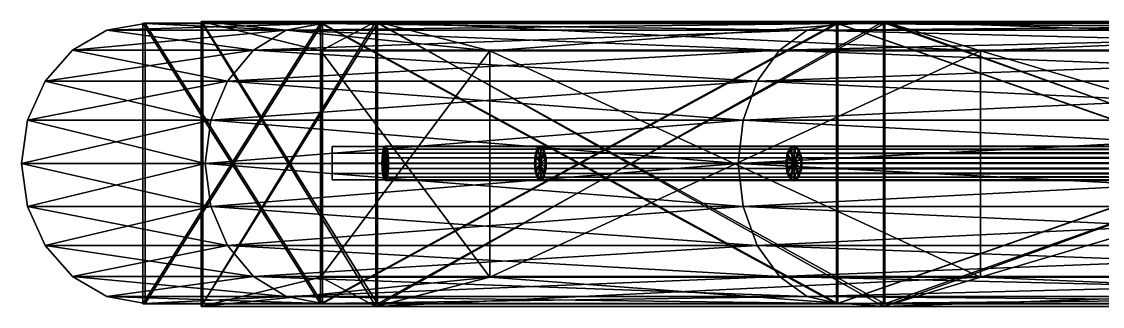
# Model space of a CAD drawing. Extents: x -75 to 123, y -11 to 30.
# Drawn here: x -74.54 to -64.45, y 10.23 to 12.89 of the extents above; entities that cross this region are included whole.
import ezdxf

# ---------------------------------------------------------------- set-up
doc = ezdxf.new("R2010")
doc.units = 0
doc.header["$MEASUREMENT"] = 0
doc.layers.get('0').update_dxf_attribs({"linetype": 'CONTINUOUS'})

msp = doc.modelspace()

# ---------------------------------------------------------------- linework, layer by layer
for points in [[(-73.389, 12.874, -43.269), (-71.731, 12.874, -53.739), (-73.745, 12.81, -43.269)], [(-72.07, 12.81, -53.849), (-73.745, 12.81, -43.269), (-71.731, 12.874, -53.739)], [(-73.745, 12.81, -43.269), (-72.07, 12.81, -32.688), (-73.389, 12.874, -43.269)], [(-73.408, 12.876, -43.269), (-71.749, 12.876, -53.744), (-71.749, 10.256, -53.744)], [(-71.749, 12.876, -53.744), (-73.408, 12.876, -43.269), (-72.849, 12.876, -43.269)], [(-71.749, 12.876, -32.793), (-73.408, 12.876, -43.269), (-73.408, 10.256, -43.269)], [(-73.408, 12.876, -43.269), (-71.749, 12.876, -32.793), (-71.218, 12.876, -32.965)], [(-71.749, 10.256, -53.744), (-73.408, 10.256, -43.269), (-73.408, 12.876, -43.269)], [(-71.218, 12.876, -32.965), (-72.849, 12.876, -43.269), (-73.408, 12.876, -43.269)], [(-73.408, 10.256, -43.269), (-71.749, 10.256, -32.793), (-71.749, 12.876, -32.793)], [(-71.731, 12.874, -53.739), (-73.389, 12.874, -43.269), (-73.389, 10.261, -43.269)], [(-73.389, 10.261, -43.269), (-71.731, 10.261, -53.739), (-71.731, 12.874, -53.739)], [(-71.731, 12.874, -32.798), (-73.389, 12.874, -43.269), (-72.07, 12.81, -32.688)], [(-73.389, 12.874, -43.269), (-71.731, 12.874, -32.798), (-71.731, 10.261, -32.798)], [(-71.731, 10.261, -32.798), (-73.389, 10.261, -43.269), (-73.389, 12.874, -43.269)], [(-71.234, 10.233, -53.577), (-72.866, 10.233, -43.269), (-71.234, 12.891, -53.577)], [(-72.866, 10.233, -43.269), (-71.234, 10.233, -32.96), (-72.866, 12.891, -43.269)], [(-72.866, 12.891, -43.269), (-71.234, 12.891, -53.577), (-72.866, 10.233, -43.269)], [(-71.234, 12.891, -32.96), (-72.866, 12.891, -43.269), (-71.234, 10.233, -32.96)], [(-71.234, 12.891, -53.577), (-72.866, 12.891, -43.269), (-70.17, 12.619, -53.231)], [(-72.866, 12.891, -43.269), (-71.234, 12.891, -32.96), (-71.747, 12.619, -43.269)], [(-71.747, 12.619, -43.269), (-70.17, 12.619, -53.231), (-72.866, 12.891, -43.269)], [(-72.849, 12.876, -43.269), (-71.218, 12.876, -53.572), (-71.749, 12.876, -53.744)], [(-72.849, 10.256, -43.269), (-71.218, 10.256, -53.572), (-71.218, 12.876, -53.572)], [(-71.218, 10.256, -32.965), (-72.849, 10.256, -43.269), (-72.849, 12.876, -43.269)], [(-71.218, 12.876, -53.572), (-72.849, 12.876, -43.269), (-72.849, 10.256, -43.269)], [(-72.849, 12.876, -43.269), (-71.218, 12.876, -32.965), (-71.218, 10.256, -32.965)], [(-71.731, 12.874, -53.739), (-66.919, 12.874, -63.184), (-72.07, 12.81, -53.849)], [(-67.207, 12.81, -63.393), (-72.07, 12.81, -53.849), (-66.919, 12.874, -63.184)], [(-72.07, 12.81, -32.688), (-67.207, 12.81, -23.144), (-71.731, 12.874, -32.798)], [(-71.749, 12.876, -53.744), (-66.934, 12.876, -63.195), (-66.934, 10.256, -63.195)], [(-66.934, 12.876, -63.195), (-71.749, 12.876, -53.744), (-71.218, 12.876, -53.572)], [(-66.934, 10.256, -63.195), (-71.749, 10.256, -53.744), (-71.749, 12.876, -53.744)], [(-66.934, 12.876, -23.342), (-71.749, 12.876, -32.793), (-71.749, 10.256, -32.793)], [(-71.749, 12.876, -32.793), (-66.934, 12.876, -23.342), (-66.482, 12.876, -23.671)], [(-66.482, 12.876, -23.671), (-71.218, 12.876, -32.965), (-71.749, 12.876, -32.793)], [(-71.749, 10.256, -32.793), (-66.934, 10.256, -23.342), (-66.934, 12.876, -23.342)], [(-70.17, 12.619, -33.306), (-71.747, 12.619, -43.269), (-71.234, 12.891, -32.96)], [(-66.919, 12.874, -63.184), (-71.731, 12.874, -53.739), (-71.731, 10.261, -53.739)], [(-71.731, 10.261, -53.739), (-66.919, 10.261, -63.184), (-66.919, 12.874, -63.184)], [(-66.919, 12.874, -23.353), (-71.731, 12.874, -32.798), (-67.207, 12.81, -23.144)], [(-71.731, 12.874, -32.798), (-66.919, 12.874, -23.353), (-66.919, 10.261, -23.353)], [(-66.919, 10.261, -23.353), (-71.731, 10.261, -32.798), (-71.731, 12.874, -32.798)], [(-66.495, 10.233, -62.876), (-71.234, 10.233, -53.577), (-66.495, 12.891, -62.876)], [(-71.234, 12.891, -53.577), (-66.495, 12.891, -62.876), (-71.234, 10.233, -53.577)], [(-71.234, 10.233, -32.96), (-66.495, 10.233, -23.661), (-71.234, 12.891, -32.96)], [(-66.495, 12.891, -23.661), (-71.234, 12.891, -32.96), (-66.495, 10.233, -23.661)], [(-66.495, 12.891, -62.876), (-71.234, 12.891, -53.577), (-65.59, 12.619, -62.219)], [(-70.17, 12.619, -53.231), (-65.59, 12.619, -62.219), (-71.234, 12.891, -53.577)], [(-71.234, 12.891, -32.96), (-66.495, 12.891, -23.661), (-70.17, 12.619, -33.306)], [(-71.218, 12.876, -53.572), (-66.482, 12.876, -62.866), (-66.934, 12.876, -63.195)], [(-71.218, 10.256, -53.572), (-66.482, 10.256, -62.866), (-66.482, 12.876, -62.866)], [(-66.482, 12.876, -62.866), (-71.218, 12.876, -53.572), (-71.218, 10.256, -53.572)], [(-66.482, 10.256, -23.671), (-71.218, 10.256, -32.965), (-71.218, 12.876, -32.965)], [(-71.218, 12.876, -32.965), (-66.482, 12.876, -23.671), (-66.482, 10.256, -23.671)], [(-65.59, 12.619, -24.318), (-70.17, 12.619, -33.306), (-66.495, 12.891, -23.661)], [(-66.919, 12.874, -63.184), (-59.423, 12.874, -70.68), (-67.207, 12.81, -63.393)], [(-59.632, 12.81, -70.968), (-67.207, 12.81, -63.393), (-59.423, 12.874, -70.68)], [(-67.207, 12.81, -23.144), (-59.632, 12.81, -15.569), (-66.919, 12.874, -23.353)], [(-66.934, 12.876, -63.195), (-59.434, 12.876, -70.695), (-59.434, 10.256, -70.695)], [(-59.434, 12.876, -70.695), (-66.934, 12.876, -63.195), (-66.482, 12.876, -62.866)], [(-59.434, 10.256, -70.695), (-66.934, 10.256, -63.195), (-66.934, 12.876, -63.195)], [(-59.434, 12.876, -15.842), (-66.934, 12.876, -23.342), (-66.934, 10.256, -23.342)], [(-66.934, 12.876, -23.342), (-59.434, 12.876, -15.842), (-59.105, 12.876, -16.294)], [(-59.105, 12.876, -16.294), (-66.482, 12.876, -23.671), (-66.934, 12.876, -23.342)], [(-66.934, 10.256, -23.342), (-59.434, 10.256, -15.842), (-59.434, 12.876, -15.842)], [(-59.423, 12.874, -70.68), (-66.919, 12.874, -63.184), (-66.919, 10.261, -63.184)], [(-66.919, 10.261, -63.184), (-59.423, 10.261, -70.68), (-59.423, 12.874, -70.68)], [(-59.423, 12.874, -15.857), (-66.919, 12.874, -23.353), (-59.632, 12.81, -15.569)], [(-66.919, 12.874, -23.353), (-59.423, 12.874, -15.857), (-59.423, 10.261, -15.857)], [(-59.423, 10.261, -15.857), (-66.919, 10.261, -23.353), (-66.919, 12.874, -23.353)], [(-59.115, 10.233, -70.256), (-66.495, 10.233, -62.876), (-59.115, 12.891, -70.256)], [(-66.495, 12.891, -62.876), (-59.115, 12.891, -70.256), (-66.495, 10.233, -62.876)], [(-66.495, 10.233, -23.661), (-59.115, 10.233, -16.281), (-66.495, 12.891, -23.661)], [(-59.115, 12.891, -16.281), (-66.495, 12.891, -23.661), (-59.115, 10.233, -16.281)], [(-59.115, 12.891, -70.256), (-66.495, 12.891, -62.876), (-58.458, 12.619, -69.351)], [(-65.59, 12.619, -62.219), (-58.458, 12.619, -69.351), (-66.495, 12.891, -62.876)], [(-66.495, 12.891, -23.661), (-59.115, 12.891, -16.281), (-65.59, 12.619, -24.318)], [(-66.482, 12.876, -62.866), (-59.105, 12.876, -70.243), (-59.434, 12.876, -70.695)], [(-66.482, 10.256, -62.866), (-59.105, 10.256, -70.243), (-59.105, 12.876, -70.243)], [(-59.105, 12.876, -70.243), (-66.482, 12.876, -62.866), (-66.482, 10.256, -62.866)], [(-59.105, 10.256, -16.294), (-66.482, 10.256, -23.671), (-66.482, 12.876, -23.671)], [(-66.482, 12.876, -23.671), (-59.105, 12.876, -16.294), (-59.105, 10.256, -16.294)], [(-58.458, 12.619, -17.186), (-65.59, 12.619, -24.318), (-59.115, 12.891, -16.281)], [(-73.745, 12.81, -43.269), (-72.07, 12.81, -53.849), (-74.066, 12.624, -43.269)], [(-72.375, 12.624, -53.948), (-74.066, 12.624, -43.269), (-72.07, 12.81, -53.849)], [(-74.066, 12.624, -43.269), (-72.375, 12.624, -32.589), (-73.745, 12.81, -43.269)], [(-72.07, 12.81, -32.688), (-73.745, 12.81, -43.269), (-72.375, 12.624, -32.589)], [(-72.07, 12.81, -53.849), (-67.207, 12.81, -63.393), (-72.375, 12.624, -53.948)], [(-67.466, 12.624, -63.582), (-72.375, 12.624, -53.948), (-67.207, 12.81, -63.393)], [(-72.375, 12.624, -32.589), (-67.466, 12.624, -22.955), (-72.07, 12.81, -32.688)], [(-67.207, 12.81, -23.144), (-72.07, 12.81, -32.688), (-67.466, 12.624, -22.955)], [(-67.207, 12.81, -63.393), (-59.632, 12.81, -70.968), (-67.466, 12.624, -63.582)], [(-59.821, 12.624, -71.227), (-67.466, 12.624, -63.582), (-59.632, 12.81, -70.968)], [(-67.466, 12.624, -22.955), (-59.821, 12.624, -15.31), (-67.207, 12.81, -23.144)], [(-59.632, 12.81, -15.569), (-67.207, 12.81, -23.144), (-59.821, 12.624, -15.31)], [(-74.066, 12.624, -43.269), (-72.375, 12.624, -53.948), (-74.321, 12.335, -43.269)], [(-72.618, 12.335, -54.027), (-74.321, 12.335, -43.269), (-72.375, 12.624, -53.948)], [(-74.321, 12.335, -43.269), (-72.618, 12.335, -32.51), (-74.066, 12.624, -43.269)], [(-72.375, 12.624, -32.589), (-74.066, 12.624, -43.269), (-72.618, 12.335, -32.51)], [(-72.375, 12.624, -53.948), (-67.466, 12.624, -63.582), (-72.618, 12.335, -54.027)], [(-67.673, 12.335, -63.732), (-72.618, 12.335, -54.027), (-67.466, 12.624, -63.582)], [(-72.618, 12.335, -32.51), (-67.673, 12.335, -22.805), (-72.375, 12.624, -32.589)], [(-67.466, 12.624, -22.955), (-72.375, 12.624, -32.589), (-67.673, 12.335, -22.805)], [(-70.17, 12.619, -53.231), (-71.747, 12.619, -43.269), (-70.17, 10.505, -53.231)], [(-71.747, 12.619, -43.269), (-70.17, 12.619, -33.306), (-71.747, 10.505, -43.269)], [(-71.747, 10.505, -43.269), (-70.17, 10.505, -53.231), (-71.747, 12.619, -43.269)], [(-70.17, 10.505, -33.306), (-71.747, 10.505, -43.269), (-70.17, 12.619, -33.306)], [(-65.59, 12.619, -62.219), (-70.17, 12.619, -53.231), (-65.59, 10.505, -62.219)], [(-70.17, 10.505, -53.231), (-65.59, 10.505, -62.219), (-70.17, 12.619, -53.231)], [(-70.17, 12.619, -33.306), (-65.59, 12.619, -24.318), (-70.17, 10.505, -33.306)], [(-65.59, 10.505, -24.318), (-70.17, 10.505, -33.306), (-65.59, 12.619, -24.318)], [(-67.466, 12.624, -63.582), (-59.821, 12.624, -71.227), (-67.673, 12.335, -63.732)], [(-59.971, 12.335, -71.434), (-67.673, 12.335, -63.732), (-59.821, 12.624, -71.227)], [(-67.673, 12.335, -22.805), (-59.971, 12.335, -15.103), (-67.466, 12.624, -22.955)], [(-59.821, 12.624, -15.31), (-67.466, 12.624, -22.955), (-59.971, 12.335, -15.103)], [(-58.458, 12.619, -69.351), (-65.59, 12.619, -62.219), (-58.458, 10.505, -69.351)], [(-65.59, 10.505, -62.219), (-58.458, 10.505, -69.351), (-65.59, 12.619, -62.219)], [(-65.59, 12.619, -24.318), (-58.458, 12.619, -17.186), (-65.59, 10.505, -24.318)], [(-58.458, 10.505, -17.186), (-65.59, 10.505, -24.318), (-58.458, 12.619, -17.186)], [(-74.321, 12.335, -43.269), (-72.618, 12.335, -54.027), (-74.485, 11.97, -43.269)], [(-72.774, 11.97, -54.077), (-74.485, 11.97, -43.269), (-72.618, 12.335, -54.027)], [(-74.485, 11.97, -43.269), (-72.774, 11.97, -32.46), (-74.321, 12.335, -43.269)], [(-72.618, 12.335, -32.51), (-74.321, 12.335, -43.269), (-72.774, 11.97, -32.46)], [(-72.618, 12.335, -54.027), (-67.673, 12.335, -63.732), (-72.774, 11.97, -54.077)], [(-67.805, 11.97, -63.828), (-72.774, 11.97, -54.077), (-67.673, 12.335, -63.732)], [(-72.774, 11.97, -32.46), (-67.805, 11.97, -22.709), (-72.618, 12.335, -32.51)], [(-67.673, 12.335, -22.805), (-72.618, 12.335, -32.51), (-67.805, 11.97, -22.709)], [(-67.673, 12.335, -63.732), (-59.971, 12.335, -71.434), (-67.805, 11.97, -63.828)], [(-60.067, 11.97, -71.566), (-67.805, 11.97, -63.828), (-59.971, 12.335, -71.434)], [(-67.805, 11.97, -22.709), (-60.067, 11.97, -14.971), (-67.673, 12.335, -22.805)], [(-59.971, 12.335, -15.103), (-67.673, 12.335, -22.805), (-60.067, 11.97, -14.971)], [(-74.485, 11.97, -43.269), (-72.774, 11.97, -54.077), (-74.541, 11.568, -43.269)], [(-72.827, 11.568, -54.095), (-74.541, 11.568, -43.269), (-72.774, 11.97, -54.077)], [(-74.541, 11.568, -43.269), (-72.827, 11.568, -32.442), (-74.485, 11.97, -43.269)], [(-72.774, 11.97, -32.46), (-74.485, 11.97, -43.269), (-72.827, 11.568, -32.442)], [(-72.774, 11.97, -54.077), (-67.805, 11.97, -63.828), (-72.827, 11.568, -54.095)], [(-67.851, 11.568, -63.861), (-72.827, 11.568, -54.095), (-67.805, 11.97, -63.828)], [(-72.827, 11.568, -32.442), (-67.851, 11.568, -22.676), (-72.774, 11.97, -32.46)], [(-67.805, 11.97, -22.709), (-72.774, 11.97, -32.46), (-67.851, 11.568, -22.676)], [(-67.805, 11.97, -63.828), (-60.067, 11.97, -71.566), (-67.851, 11.568, -63.861)], [(-60.1, 11.568, -71.612), (-67.851, 11.568, -63.861), (-60.067, 11.97, -71.566)], [(-67.851, 11.568, -22.676), (-60.1, 11.568, -14.925), (-67.805, 11.97, -22.709)], [(-60.067, 11.97, -14.971), (-67.805, 11.97, -22.709), (-60.1, 11.568, -14.925)], [(-7.376, 11.701, -43.183), (-7.376, 11.732, -43.267), (-71.642, 11.724, -43.223)], [(-71.642, 11.724, -43.223), (-7.376, 11.732, -43.267), (-71.642, 11.724, -43.311)], [(-7.376, 11.732, -43.267), (-7.376, 11.701, -43.351), (-71.642, 11.724, -43.311)], [(-71.642, 11.569, -43.267), (-71.642, 11.664, -43.151), (-71.642, 11.724, -43.223)], [(-71.642, 11.569, -43.267), (-71.642, 11.724, -43.223), (-71.642, 11.724, -43.311)], [(-71.642, 11.569, -43.267), (-71.642, 11.724, -43.311), (-71.642, 11.664, -43.383)], [(-71.642, 11.664, -43.151), (-7.376, 11.701, -43.183), (-71.642, 11.724, -43.223)], [(-71.642, 11.724, -43.311), (-7.376, 11.701, -43.351), (-71.642, 11.664, -43.383)], [(-7.881, 11.701, -48.928), (-71.172, 11.664, -37.802), (-71.159, 11.724, -37.732)], [(-71.159, 11.724, -37.732), (-71.172, 11.664, -37.802), (-71.152, 11.569, -37.688)], [(-7.881, 11.701, -48.928), (-71.159, 11.724, -37.732), (-7.866, 11.732, -48.846)], [(-7.866, 11.732, -48.846), (-71.159, 11.724, -37.732), (-71.144, 11.724, -37.646)], [(-71.144, 11.724, -37.646), (-71.159, 11.724, -37.732), (-71.152, 11.569, -37.688)], [(-71.154, 11.701, -48.754), (-7.891, 11.724, -37.642), (-71.14, 11.732, -48.836)], [(-71.154, 11.701, -48.754), (-71.14, 11.732, -48.836), (-71.14, 11.569, -48.836)], [(-71.154, 11.701, -48.754), (-7.9, 11.664, -37.569), (-7.891, 11.724, -37.642)], [(-71.132, 11.664, -37.575), (-71.144, 11.724, -37.646), (-71.152, 11.569, -37.688)], [(-7.866, 11.732, -48.846), (-71.144, 11.724, -37.646), (-7.851, 11.701, -48.763)], [(-7.851, 11.701, -48.763), (-71.144, 11.724, -37.646), (-71.132, 11.664, -37.575)], [(-71.14, 11.732, -48.836), (-7.891, 11.724, -37.642), (-7.877, 11.724, -37.728)], [(-71.14, 11.732, -48.836), (-7.877, 11.724, -37.728), (-71.125, 11.701, -48.92)], [(-71.14, 11.732, -48.836), (-71.125, 11.701, -48.92), (-71.14, 11.569, -48.836)], [(-71.125, 11.701, -48.92), (-7.877, 11.724, -37.728), (-7.863, 11.664, -37.8)], [(-9.346, 11.701, -54.335), (-69.744, 11.664, -32.387), (-69.719, 11.724, -32.321)], [(-69.719, 11.724, -32.321), (-69.744, 11.664, -32.387), (-69.703, 11.569, -32.279)], [(-69.693, 11.732, -54.247), (-69.693, 11.569, -54.247), (-69.72, 11.701, -54.168)], [(-69.693, 11.732, -54.247), (-69.72, 11.701, -54.168), (-9.345, 11.724, -32.235)], [(-9.345, 11.724, -32.235), (-69.72, 11.701, -54.168), (-9.367, 11.664, -32.165)], [(-9.346, 11.701, -54.335), (-69.719, 11.724, -32.321), (-9.317, 11.732, -54.255)], [(-9.317, 11.732, -54.255), (-69.719, 11.724, -32.321), (-69.688, 11.724, -32.238)], [(-69.688, 11.724, -32.238), (-69.719, 11.724, -32.321), (-69.703, 11.569, -32.279)], [(-69.663, 11.664, -32.17), (-69.688, 11.724, -32.238), (-69.703, 11.569, -32.279)], [(-69.665, 11.701, -54.324), (-69.693, 11.569, -54.247), (-69.693, 11.732, -54.247)], [(-69.665, 11.701, -54.324), (-69.693, 11.732, -54.247), (-9.317, 11.724, -32.316)], [(-9.317, 11.724, -32.316), (-69.693, 11.732, -54.247), (-9.345, 11.724, -32.235)], [(-9.317, 11.732, -54.255), (-69.688, 11.724, -32.238), (-9.288, 11.701, -54.176)], [(-9.288, 11.701, -54.176), (-69.688, 11.724, -32.238), (-69.663, 11.664, -32.17)], [(-9.292, 11.664, -32.385), (-69.665, 11.701, -54.324), (-9.317, 11.724, -32.316)], [(-67.335, 11.569, -27.204), (-67.357, 11.724, -27.242), (-67.394, 11.664, -27.304)], [(-67.357, 11.724, -27.242), (-11.728, 11.701, -59.402), (-67.394, 11.664, -27.304)], [(-67.327, 11.732, -59.32), (-67.327, 11.569, -59.32), (-67.368, 11.701, -59.248)], [(-67.327, 11.732, -59.32), (-67.368, 11.701, -59.248), (-11.717, 11.724, -27.164)], [(-11.717, 11.724, -27.164), (-67.368, 11.701, -59.248), (-11.751, 11.664, -27.099)], [(-67.312, 11.724, -27.167), (-11.685, 11.732, -59.33), (-67.357, 11.724, -27.242)], [(-11.685, 11.732, -59.33), (-11.728, 11.701, -59.402), (-67.357, 11.724, -27.242)], [(-67.335, 11.569, -27.204), (-67.312, 11.724, -27.167), (-67.357, 11.724, -27.242)], [(-67.335, 11.569, -27.204), (-67.277, 11.664, -27.105), (-67.312, 11.724, -27.167)], [(-67.284, 11.701, -59.394), (-67.327, 11.569, -59.32), (-67.327, 11.732, -59.32)], [(-67.284, 11.701, -59.394), (-67.327, 11.732, -59.32), (-11.675, 11.724, -27.241)], [(-11.675, 11.724, -27.241), (-67.327, 11.732, -59.32), (-11.717, 11.724, -27.164)], [(-11.643, 11.701, -59.257), (-11.685, 11.732, -59.33), (-67.312, 11.724, -27.167)], [(-67.277, 11.664, -27.105), (-11.643, 11.701, -59.257), (-67.312, 11.724, -27.167)], [(-11.637, 11.664, -27.302), (-67.284, 11.701, -59.394), (-11.675, 11.724, -27.241)], [(-7.376, 11.619, -43.13), (-7.376, 11.701, -43.183), (-71.642, 11.664, -43.151)], [(-7.376, 11.701, -43.351), (-7.376, 11.619, -43.404), (-71.642, 11.664, -43.383)], [(-71.642, 11.569, -43.267), (-71.642, 11.569, -43.123), (-71.642, 11.664, -43.151)], [(-71.642, 11.569, -43.267), (-71.642, 11.664, -43.383), (-71.642, 11.569, -43.411)], [(-71.642, 11.569, -43.123), (-7.376, 11.619, -43.13), (-71.642, 11.664, -43.151)], [(-71.642, 11.664, -43.383), (-7.376, 11.619, -43.404), (-71.642, 11.569, -43.411)], [(-7.376, 11.519, -43.13), (-7.376, 11.619, -43.13), (-71.642, 11.569, -43.123)], [(-7.376, 11.619, -43.404), (-7.376, 11.519, -43.404), (-71.642, 11.569, -43.411)], [(-7.89, 11.619, -48.98), (-71.177, 11.569, -37.83), (-71.172, 11.664, -37.802)], [(-71.172, 11.664, -37.802), (-71.177, 11.569, -37.83), (-71.152, 11.569, -37.688)], [(-7.89, 11.519, -48.98), (-71.177, 11.569, -37.83), (-7.89, 11.619, -48.98)], [(-7.89, 11.619, -48.98), (-71.172, 11.664, -37.802), (-7.881, 11.701, -48.928)], [(-71.165, 11.619, -48.704), (-7.9, 11.664, -37.569), (-71.154, 11.701, -48.754)], [(-71.165, 11.619, -48.704), (-71.154, 11.701, -48.754), (-71.14, 11.569, -48.836)], [(-71.165, 11.619, -48.704), (-7.907, 11.569, -37.543), (-7.9, 11.664, -37.569)], [(-71.165, 11.519, -48.704), (-7.907, 11.569, -37.543), (-71.165, 11.619, -48.704)], [(-71.165, 11.519, -48.704), (-71.165, 11.619, -48.704), (-71.14, 11.569, -48.836)], [(-71.127, 11.569, -37.548), (-71.132, 11.664, -37.575), (-71.152, 11.569, -37.688)], [(-71.125, 11.701, -48.92), (-71.117, 11.619, -48.971), (-71.14, 11.569, -48.836)], [(-71.117, 11.619, -48.971), (-71.117, 11.519, -48.971), (-71.14, 11.569, -48.836)], [(-7.851, 11.701, -48.763), (-71.132, 11.664, -37.575), (-7.843, 11.619, -48.711)], [(-7.843, 11.619, -48.711), (-71.132, 11.664, -37.575), (-71.127, 11.569, -37.548)], [(-7.843, 11.619, -48.711), (-71.127, 11.569, -37.548), (-7.843, 11.519, -48.711)], [(-71.125, 11.701, -48.92), (-7.863, 11.664, -37.8), (-71.117, 11.619, -48.971)], [(-71.117, 11.619, -48.971), (-7.863, 11.664, -37.8), (-7.858, 11.569, -37.824)], [(-71.117, 11.619, -48.971), (-7.858, 11.569, -37.824), (-71.117, 11.519, -48.971)], [(-9.363, 11.619, -54.384), (-69.752, 11.569, -32.414), (-69.744, 11.664, -32.387)], [(-69.744, 11.664, -32.387), (-69.752, 11.569, -32.414), (-69.703, 11.569, -32.279)], [(-9.363, 11.519, -54.384), (-69.752, 11.569, -32.414), (-9.363, 11.619, -54.384)], [(-9.363, 11.619, -54.384), (-69.744, 11.664, -32.387), (-9.346, 11.701, -54.335)], [(-69.72, 11.701, -54.168), (-69.693, 11.569, -54.247), (-69.74, 11.619, -54.117)], [(-69.72, 11.701, -54.168), (-69.74, 11.619, -54.117), (-9.367, 11.664, -32.165)], [(-9.367, 11.664, -32.165), (-69.74, 11.619, -54.117), (-9.379, 11.569, -32.14)], [(-69.74, 11.619, -54.117), (-69.693, 11.569, -54.247), (-69.74, 11.519, -54.117)], [(-69.74, 11.619, -54.117), (-69.74, 11.519, -54.117), (-9.379, 11.569, -32.14)], [(-69.654, 11.569, -32.143), (-69.663, 11.664, -32.17), (-69.703, 11.569, -32.279)], [(-69.645, 11.619, -54.376), (-69.693, 11.569, -54.247), (-69.665, 11.701, -54.324)], [(-69.645, 11.519, -54.376), (-69.693, 11.569, -54.247), (-69.645, 11.619, -54.376)], [(-69.645, 11.619, -54.376), (-69.665, 11.701, -54.324), (-9.292, 11.664, -32.385)], [(-9.288, 11.701, -54.176), (-69.663, 11.664, -32.17), (-9.27, 11.619, -54.126)], [(-9.27, 11.619, -54.126), (-69.663, 11.664, -32.17), (-69.654, 11.569, -32.143)], [(-9.27, 11.619, -54.126), (-69.654, 11.569, -32.143), (-9.27, 11.519, -54.126)], [(-9.282, 11.569, -32.413), (-69.645, 11.619, -54.376), (-9.292, 11.664, -32.385)], [(-69.645, 11.519, -54.376), (-69.645, 11.619, -54.376), (-9.282, 11.569, -32.413)], [(-67.335, 11.569, -27.204), (-67.394, 11.664, -27.304), (-67.407, 11.569, -27.328)], [(-67.394, 11.664, -27.304), (-11.753, 11.619, -59.447), (-67.407, 11.569, -27.328)], [(-11.753, 11.619, -59.447), (-11.753, 11.519, -59.447), (-67.407, 11.569, -27.328)], [(-67.368, 11.701, -59.248), (-67.327, 11.569, -59.32), (-67.395, 11.619, -59.205)], [(-67.368, 11.701, -59.248), (-67.395, 11.619, -59.205), (-11.751, 11.664, -27.099)], [(-11.751, 11.664, -27.099), (-67.395, 11.619, -59.205), (-11.766, 11.569, -27.077)], [(-67.395, 11.619, -59.205), (-67.327, 11.569, -59.32), (-67.395, 11.519, -59.205)], [(-67.395, 11.619, -59.205), (-67.395, 11.519, -59.205), (-11.766, 11.569, -27.077)], [(-11.728, 11.701, -59.402), (-11.753, 11.619, -59.447), (-67.394, 11.664, -27.304)], [(-67.335, 11.569, -27.204), (-67.264, 11.569, -27.082), (-67.277, 11.664, -27.105)], [(-67.258, 11.619, -59.439), (-67.327, 11.569, -59.32), (-67.284, 11.701, -59.394)], [(-67.258, 11.519, -59.439), (-67.327, 11.569, -59.32), (-67.258, 11.619, -59.439)], [(-67.258, 11.619, -59.439), (-67.284, 11.701, -59.394), (-11.637, 11.664, -27.302)], [(-11.617, 11.619, -59.211), (-11.643, 11.701, -59.257), (-67.277, 11.664, -27.105)], [(-67.264, 11.569, -27.082), (-11.617, 11.619, -59.211), (-67.277, 11.664, -27.105)], [(-11.617, 11.519, -59.211), (-11.617, 11.619, -59.211), (-67.264, 11.569, -27.082)], [(-11.624, 11.569, -27.324), (-67.258, 11.619, -59.439), (-11.637, 11.664, -27.302)], [(-67.258, 11.519, -59.439), (-67.258, 11.619, -59.439), (-11.624, 11.569, -27.324)], [(-74.541, 11.568, -43.269), (-72.827, 11.568, -54.095), (-74.485, 11.165, -43.269)], [(-72.827, 11.568, -32.442), (-74.541, 11.568, -43.269), (-72.774, 11.165, -32.46)], [(-74.485, 11.165, -43.269), (-72.774, 11.165, -32.46), (-74.541, 11.568, -43.269)], [(-72.774, 11.165, -54.077), (-74.485, 11.165, -43.269), (-72.827, 11.568, -54.095)], [(-72.827, 11.568, -54.095), (-67.851, 11.568, -63.861), (-72.774, 11.165, -54.077)], [(-67.851, 11.568, -22.676), (-72.827, 11.568, -32.442), (-67.805, 11.165, -22.709)], [(-72.774, 11.165, -32.46), (-67.805, 11.165, -22.709), (-72.827, 11.568, -32.442)], [(-67.805, 11.165, -63.828), (-72.774, 11.165, -54.077), (-67.851, 11.568, -63.861)], [(-71.642, 11.569, -43.267), (-71.642, 11.414, -43.223), (-71.642, 11.474, -43.151)], [(-71.642, 11.414, -43.223), (-71.642, 11.569, -43.267), (-71.642, 11.414, -43.311)], [(-71.642, 11.569, -43.267), (-71.642, 11.474, -43.151), (-71.642, 11.569, -43.123)], [(-71.642, 11.569, -43.267), (-71.642, 11.569, -43.411), (-71.642, 11.474, -43.383)], [(-71.642, 11.569, -43.267), (-71.642, 11.474, -43.383), (-71.642, 11.414, -43.311)], [(-71.642, 11.474, -43.151), (-7.376, 11.519, -43.13), (-71.642, 11.569, -43.123)], [(-71.642, 11.569, -43.411), (-7.376, 11.519, -43.404), (-71.642, 11.474, -43.383)], [(-7.376, 11.438, -43.183), (-7.376, 11.519, -43.13), (-71.642, 11.474, -43.151)], [(-7.376, 11.519, -43.404), (-7.376, 11.438, -43.351), (-71.642, 11.474, -43.383)], [(-7.89, 11.519, -48.98), (-71.172, 11.474, -37.802), (-71.177, 11.569, -37.83)], [(-71.177, 11.569, -37.83), (-71.172, 11.474, -37.802), (-71.152, 11.569, -37.688)], [(-71.172, 11.474, -37.802), (-71.159, 11.414, -37.732), (-71.152, 11.569, -37.688)], [(-7.881, 11.438, -48.928), (-71.172, 11.474, -37.802), (-7.89, 11.519, -48.98)], [(-71.154, 11.438, -48.754), (-71.165, 11.519, -48.704), (-71.14, 11.569, -48.836)], [(-71.165, 11.519, -48.704), (-7.9, 11.474, -37.569), (-7.907, 11.569, -37.543)], [(-71.154, 11.438, -48.754), (-7.9, 11.474, -37.569), (-71.165, 11.519, -48.704)], [(-71.159, 11.414, -37.732), (-71.144, 11.414, -37.646), (-71.152, 11.569, -37.688)], [(-71.14, 11.406, -48.836), (-71.154, 11.438, -48.754), (-71.14, 11.569, -48.836)], [(-71.132, 11.474, -37.575), (-71.127, 11.569, -37.548), (-71.152, 11.569, -37.688)], [(-71.144, 11.414, -37.646), (-71.132, 11.474, -37.575), (-71.152, 11.569, -37.688)], [(-71.117, 11.519, -48.971), (-71.125, 11.438, -48.92), (-71.14, 11.569, -48.836)], [(-71.125, 11.438, -48.92), (-71.14, 11.406, -48.836), (-71.14, 11.569, -48.836)], [(-7.843, 11.519, -48.711), (-71.127, 11.569, -37.548), (-71.132, 11.474, -37.575)], [(-7.843, 11.519, -48.711), (-71.132, 11.474, -37.575), (-7.851, 11.438, -48.763)], [(-71.117, 11.519, -48.971), (-7.863, 11.474, -37.8), (-71.125, 11.438, -48.92)], [(-71.117, 11.519, -48.971), (-7.858, 11.569, -37.824), (-7.863, 11.474, -37.8)], [(-9.363, 11.519, -54.384), (-69.744, 11.474, -32.387), (-69.752, 11.569, -32.414)], [(-69.752, 11.569, -32.414), (-69.744, 11.474, -32.387), (-69.703, 11.569, -32.279)], [(-69.744, 11.474, -32.387), (-69.719, 11.414, -32.321), (-69.703, 11.569, -32.279)], [(-9.346, 11.438, -54.335), (-69.744, 11.474, -32.387), (-9.363, 11.519, -54.384)], [(-69.74, 11.519, -54.117), (-69.693, 11.569, -54.247), (-69.72, 11.438, -54.168)], [(-9.379, 11.569, -32.14), (-69.74, 11.519, -54.117), (-9.367, 11.474, -32.165)], [(-69.74, 11.519, -54.117), (-69.72, 11.438, -54.168), (-9.367, 11.474, -32.165)], [(-69.693, 11.569, -54.247), (-69.693, 11.406, -54.247), (-69.72, 11.438, -54.168)], [(-69.719, 11.414, -32.321), (-69.688, 11.414, -32.238), (-69.703, 11.569, -32.279)], [(-69.663, 11.474, -32.17), (-69.654, 11.569, -32.143), (-69.703, 11.569, -32.279)], [(-69.688, 11.414, -32.238), (-69.663, 11.474, -32.17), (-69.703, 11.569, -32.279)], [(-69.693, 11.406, -54.247), (-69.693, 11.569, -54.247), (-69.665, 11.438, -54.324)], [(-69.665, 11.438, -54.324), (-69.693, 11.569, -54.247), (-69.645, 11.519, -54.376)], [(-69.665, 11.438, -54.324), (-69.645, 11.519, -54.376), (-9.292, 11.474, -32.385)], [(-9.27, 11.519, -54.126), (-69.654, 11.569, -32.143), (-69.663, 11.474, -32.17)], [(-9.27, 11.519, -54.126), (-69.663, 11.474, -32.17), (-9.288, 11.438, -54.176)], [(-9.292, 11.474, -32.385), (-69.645, 11.519, -54.376), (-9.282, 11.569, -32.413)], [(-67.851, 11.568, -63.861), (-60.1, 11.568, -71.612), (-67.805, 11.165, -63.828)], [(-60.1, 11.568, -14.925), (-67.851, 11.568, -22.676), (-60.067, 11.165, -14.971)], [(-67.805, 11.165, -22.709), (-60.067, 11.165, -14.971), (-67.851, 11.568, -22.676)], [(-60.067, 11.165, -71.566), (-67.805, 11.165, -63.828), (-60.1, 11.568, -71.612)], [(-67.335, 11.569, -27.204), (-67.407, 11.569, -27.328), (-67.394, 11.474, -27.304)], [(-67.407, 11.569, -27.328), (-11.753, 11.519, -59.447), (-67.394, 11.474, -27.304)], [(-67.395, 11.519, -59.205), (-67.327, 11.569, -59.32), (-67.368, 11.438, -59.248)], [(-11.766, 11.569, -27.077), (-67.395, 11.519, -59.205), (-11.751, 11.474, -27.099)], [(-67.395, 11.519, -59.205), (-67.368, 11.438, -59.248), (-11.751, 11.474, -27.099)], [(-67.335, 11.569, -27.204), (-67.394, 11.474, -27.304), (-67.357, 11.414, -27.242)], [(-11.753, 11.519, -59.447), (-11.728, 11.438, -59.402), (-67.394, 11.474, -27.304)], [(-67.327, 11.569, -59.32), (-67.327, 11.406, -59.32), (-67.368, 11.438, -59.248)], [(-67.312, 11.414, -27.167), (-67.335, 11.569, -27.204), (-67.357, 11.414, -27.242)], [(-67.335, 11.569, -27.204), (-67.312, 11.414, -27.167), (-67.277, 11.474, -27.105)], [(-67.335, 11.569, -27.204), (-67.277, 11.474, -27.105), (-67.264, 11.569, -27.082)], [(-67.327, 11.406, -59.32), (-67.327, 11.569, -59.32), (-67.284, 11.438, -59.394)], [(-67.284, 11.438, -59.394), (-67.327, 11.569, -59.32), (-67.258, 11.519, -59.439)], [(-67.284, 11.438, -59.394), (-67.258, 11.519, -59.439), (-11.637, 11.474, -27.302)], [(-67.277, 11.474, -27.105), (-11.617, 11.519, -59.211), (-67.264, 11.569, -27.082)], [(-11.643, 11.438, -59.257), (-11.617, 11.519, -59.211), (-67.277, 11.474, -27.105)], [(-11.637, 11.474, -27.302), (-67.258, 11.519, -59.439), (-11.624, 11.569, -27.324)], [(-71.642, 11.414, -43.223), (-7.376, 11.438, -43.183), (-71.642, 11.474, -43.151)], [(-71.642, 11.474, -43.383), (-7.376, 11.438, -43.351), (-71.642, 11.414, -43.311)], [(-7.376, 11.406, -43.267), (-7.376, 11.438, -43.183), (-71.642, 11.414, -43.223)], [(-7.376, 11.438, -43.351), (-7.376, 11.406, -43.267), (-71.642, 11.414, -43.311)], [(-7.376, 11.406, -43.267), (-71.642, 11.414, -43.223), (-71.642, 11.414, -43.311)], [(-7.881, 11.438, -48.928), (-71.159, 11.414, -37.732), (-71.172, 11.474, -37.802)], [(-71.159, 11.414, -37.732), (-7.881, 11.438, -48.928), (-7.866, 11.406, -48.846)], [(-71.159, 11.414, -37.732), (-7.866, 11.406, -48.846), (-71.144, 11.414, -37.646)], [(-71.154, 11.438, -48.754), (-7.891, 11.414, -37.642), (-7.9, 11.474, -37.569)], [(-7.891, 11.414, -37.642), (-71.154, 11.438, -48.754), (-71.14, 11.406, -48.836)], [(-7.851, 11.438, -48.763), (-71.132, 11.474, -37.575), (-71.144, 11.414, -37.646)], [(-7.851, 11.438, -48.763), (-71.144, 11.414, -37.646), (-7.866, 11.406, -48.846)], [(-71.125, 11.438, -48.92), (-7.877, 11.414, -37.728), (-71.14, 11.406, -48.836)], [(-7.891, 11.414, -37.642), (-71.14, 11.406, -48.836), (-7.877, 11.414, -37.728)], [(-71.125, 11.438, -48.92), (-7.863, 11.474, -37.8), (-7.877, 11.414, -37.728)], [(-9.346, 11.438, -54.335), (-69.719, 11.414, -32.321), (-69.744, 11.474, -32.387)], [(-9.367, 11.474, -32.165), (-69.72, 11.438, -54.168), (-9.345, 11.414, -32.235)], [(-69.72, 11.438, -54.168), (-69.693, 11.406, -54.247), (-9.345, 11.414, -32.235)], [(-69.719, 11.414, -32.321), (-9.346, 11.438, -54.335), (-9.317, 11.406, -54.255)], [(-69.719, 11.414, -32.321), (-9.317, 11.406, -54.255), (-69.688, 11.414, -32.238)], [(-69.693, 11.406, -54.247), (-69.665, 11.438, -54.324), (-9.317, 11.414, -32.316)], [(-69.693, 11.406, -54.247), (-9.317, 11.414, -32.316), (-9.345, 11.414, -32.235)], [(-9.288, 11.438, -54.176), (-69.663, 11.474, -32.17), (-69.688, 11.414, -32.238)], [(-9.288, 11.438, -54.176), (-69.688, 11.414, -32.238), (-9.317, 11.406, -54.255)], [(-9.317, 11.414, -32.316), (-69.665, 11.438, -54.324), (-9.292, 11.474, -32.385)], [(-67.394, 11.474, -27.304), (-11.728, 11.438, -59.402), (-67.357, 11.414, -27.242)], [(-11.751, 11.474, -27.099), (-67.368, 11.438, -59.248), (-11.717, 11.414, -27.164)], [(-67.368, 11.438, -59.248), (-67.327, 11.406, -59.32), (-11.717, 11.414, -27.164)], [(-11.728, 11.438, -59.402), (-11.685, 11.406, -59.33), (-67.357, 11.414, -27.242)], [(-11.685, 11.406, -59.33), (-67.312, 11.414, -27.167), (-67.357, 11.414, -27.242)], [(-67.327, 11.406, -59.32), (-67.284, 11.438, -59.394), (-11.675, 11.414, -27.241)], [(-67.327, 11.406, -59.32), (-11.675, 11.414, -27.241), (-11.717, 11.414, -27.164)], [(-67.312, 11.414, -27.167), (-11.643, 11.438, -59.257), (-67.277, 11.474, -27.105)], [(-11.685, 11.406, -59.33), (-11.643, 11.438, -59.257), (-67.312, 11.414, -27.167)], [(-11.675, 11.414, -27.241), (-67.284, 11.438, -59.394), (-11.637, 11.474, -27.302)], [(-74.485, 11.165, -43.269), (-72.774, 11.165, -54.077), (-74.321, 10.8, -43.269)], [(-72.774, 11.165, -32.46), (-74.485, 11.165, -43.269), (-72.618, 10.8, -32.51)], [(-74.321, 10.8, -43.269), (-72.618, 10.8, -32.51), (-74.485, 11.165, -43.269)], [(-72.618, 10.8, -54.027), (-74.321, 10.8, -43.269), (-72.774, 11.165, -54.077)], [(-72.774, 11.165, -54.077), (-67.805, 11.165, -63.828), (-72.618, 10.8, -54.027)], [(-67.805, 11.165, -22.709), (-72.774, 11.165, -32.46), (-67.673, 10.8, -22.805)], [(-72.618, 10.8, -32.51), (-67.673, 10.8, -22.805), (-72.774, 11.165, -32.46)], [(-67.673, 10.8, -63.732), (-72.618, 10.8, -54.027), (-67.805, 11.165, -63.828)], [(-67.805, 11.165, -63.828), (-60.067, 11.165, -71.566), (-67.673, 10.8, -63.732)], [(-60.067, 11.165, -14.971), (-67.805, 11.165, -22.709), (-59.971, 10.8, -15.103)], [(-67.673, 10.8, -22.805), (-59.971, 10.8, -15.103), (-67.805, 11.165, -22.709)], [(-59.971, 10.8, -71.434), (-67.673, 10.8, -63.732), (-60.067, 11.165, -71.566)], [(-74.321, 10.8, -43.269), (-72.618, 10.8, -54.027), (-74.066, 10.511, -43.269)], [(-72.618, 10.8, -32.51), (-74.321, 10.8, -43.269), (-72.375, 10.511, -32.589)], [(-74.066, 10.511, -43.269), (-72.375, 10.511, -32.589), (-74.321, 10.8, -43.269)], [(-72.375, 10.511, -53.948), (-74.066, 10.511, -43.269), (-72.618, 10.8, -54.027)], [(-72.618, 10.8, -54.027), (-67.673, 10.8, -63.732), (-72.375, 10.511, -53.948)], [(-67.673, 10.8, -22.805), (-72.618, 10.8, -32.51), (-67.466, 10.511, -22.955)], [(-72.375, 10.511, -32.589), (-67.466, 10.511, -22.955), (-72.618, 10.8, -32.51)], [(-67.466, 10.511, -63.582), (-72.375, 10.511, -53.948), (-67.673, 10.8, -63.732)], [(-67.673, 10.8, -63.732), (-59.971, 10.8, -71.434), (-67.466, 10.511, -63.582)], [(-59.971, 10.8, -15.103), (-67.673, 10.8, -22.805), (-59.821, 10.511, -15.31)], [(-67.466, 10.511, -22.955), (-59.821, 10.511, -15.31), (-67.673, 10.8, -22.805)], [(-59.821, 10.511, -71.227), (-67.466, 10.511, -63.582), (-59.971, 10.8, -71.434)], [(-74.066, 10.511, -43.269), (-72.375, 10.511, -53.948), (-73.745, 10.325, -43.269)], [(-72.375, 10.511, -32.589), (-74.066, 10.511, -43.269), (-72.07, 10.325, -32.688)], [(-73.745, 10.325, -43.269), (-72.07, 10.325, -32.688), (-74.066, 10.511, -43.269)], [(-72.07, 10.325, -53.849), (-73.745, 10.325, -43.269), (-72.375, 10.511, -53.948)], [(-72.866, 10.233, -43.269), (-71.234, 10.233, -53.577), (-71.747, 10.505, -43.269)], [(-71.234, 10.233, -32.96), (-72.866, 10.233, -43.269), (-70.17, 10.505, -33.306)], [(-71.747, 10.505, -43.269), (-70.17, 10.505, -33.306), (-72.866, 10.233, -43.269)], [(-72.375, 10.511, -53.948), (-67.466, 10.511, -63.582), (-72.07, 10.325, -53.849)], [(-67.466, 10.511, -22.955), (-72.375, 10.511, -32.589), (-67.207, 10.325, -23.144)], [(-72.07, 10.325, -32.688), (-67.207, 10.325, -23.144), (-72.375, 10.511, -32.589)], [(-67.207, 10.325, -63.393), (-72.07, 10.325, -53.849), (-67.466, 10.511, -63.582)], [(-70.17, 10.505, -53.231), (-71.747, 10.505, -43.269), (-71.234, 10.233, -53.577)], [(-71.234, 10.233, -53.577), (-66.495, 10.233, -62.876), (-70.17, 10.505, -53.231)], [(-66.495, 10.233, -23.661), (-71.234, 10.233, -32.96), (-65.59, 10.505, -24.318)], [(-70.17, 10.505, -33.306), (-65.59, 10.505, -24.318), (-71.234, 10.233, -32.96)], [(-65.59, 10.505, -62.219), (-70.17, 10.505, -53.231), (-66.495, 10.233, -62.876)], [(-67.466, 10.511, -63.582), (-59.821, 10.511, -71.227), (-67.207, 10.325, -63.393)], [(-59.821, 10.511, -15.31), (-67.466, 10.511, -22.955), (-59.632, 10.325, -15.569)], [(-67.207, 10.325, -23.144), (-59.632, 10.325, -15.569), (-67.466, 10.511, -22.955)], [(-59.632, 10.325, -70.968), (-67.207, 10.325, -63.393), (-59.821, 10.511, -71.227)], [(-66.495, 10.233, -62.876), (-59.115, 10.233, -70.256), (-65.59, 10.505, -62.219)], [(-59.115, 10.233, -16.281), (-66.495, 10.233, -23.661), (-58.458, 10.505, -17.186)], [(-65.59, 10.505, -24.318), (-58.458, 10.505, -17.186), (-66.495, 10.233, -23.661)], [(-58.458, 10.505, -69.351), (-65.59, 10.505, -62.219), (-59.115, 10.233, -70.256)], [(-73.745, 10.325, -43.269), (-72.07, 10.325, -53.849), (-73.389, 10.261, -43.269)], [(-72.07, 10.325, -32.688), (-73.745, 10.325, -43.269), (-71.731, 10.261, -32.798)], [(-73.389, 10.261, -43.269), (-71.731, 10.261, -32.798), (-73.745, 10.325, -43.269)], [(-71.731, 10.261, -53.739), (-73.389, 10.261, -43.269), (-72.07, 10.325, -53.849)], [(-72.07, 10.325, -53.849), (-67.207, 10.325, -63.393), (-71.731, 10.261, -53.739)], [(-67.207, 10.325, -23.144), (-72.07, 10.325, -32.688), (-66.919, 10.261, -23.353)], [(-71.731, 10.261, -32.798), (-66.919, 10.261, -23.353), (-72.07, 10.325, -32.688)], [(-66.919, 10.261, -63.184), (-71.731, 10.261, -53.739), (-67.207, 10.325, -63.393)], [(-67.207, 10.325, -63.393), (-59.632, 10.325, -70.968), (-66.919, 10.261, -63.184)], [(-59.632, 10.325, -15.569), (-67.207, 10.325, -23.144), (-59.423, 10.261, -15.857)], [(-66.919, 10.261, -23.353), (-59.423, 10.261, -15.857), (-67.207, 10.325, -23.144)], [(-59.423, 10.261, -70.68), (-66.919, 10.261, -63.184), (-59.632, 10.325, -70.968)], [(-73.408, 10.256, -43.269), (-71.749, 10.256, -53.744), (-71.218, 10.256, -53.572)], [(-71.749, 10.256, -32.793), (-73.408, 10.256, -43.269), (-72.849, 10.256, -43.269)], [(-71.218, 10.256, -53.572), (-72.849, 10.256, -43.269), (-73.408, 10.256, -43.269)], [(-72.849, 10.256, -43.269), (-71.218, 10.256, -32.965), (-71.749, 10.256, -32.793)], [(-71.749, 10.256, -53.744), (-66.934, 10.256, -63.195), (-66.482, 10.256, -62.866)], [(-66.482, 10.256, -62.866), (-71.218, 10.256, -53.572), (-71.749, 10.256, -53.744)], [(-66.934, 10.256, -23.342), (-71.749, 10.256, -32.793), (-71.218, 10.256, -32.965)], [(-71.218, 10.256, -32.965), (-66.482, 10.256, -23.671), (-66.934, 10.256, -23.342)], [(-66.934, 10.256, -63.195), (-59.434, 10.256, -70.695), (-59.105, 10.256, -70.243)], [(-59.105, 10.256, -70.243), (-66.482, 10.256, -62.866), (-66.934, 10.256, -63.195)], [(-59.434, 10.256, -15.842), (-66.934, 10.256, -23.342), (-66.482, 10.256, -23.671)], [(-66.482, 10.256, -23.671), (-59.105, 10.256, -16.294), (-59.434, 10.256, -15.842)]]:
    msp.add_3dface(points)

doc.saveas('drawing.dxf')
